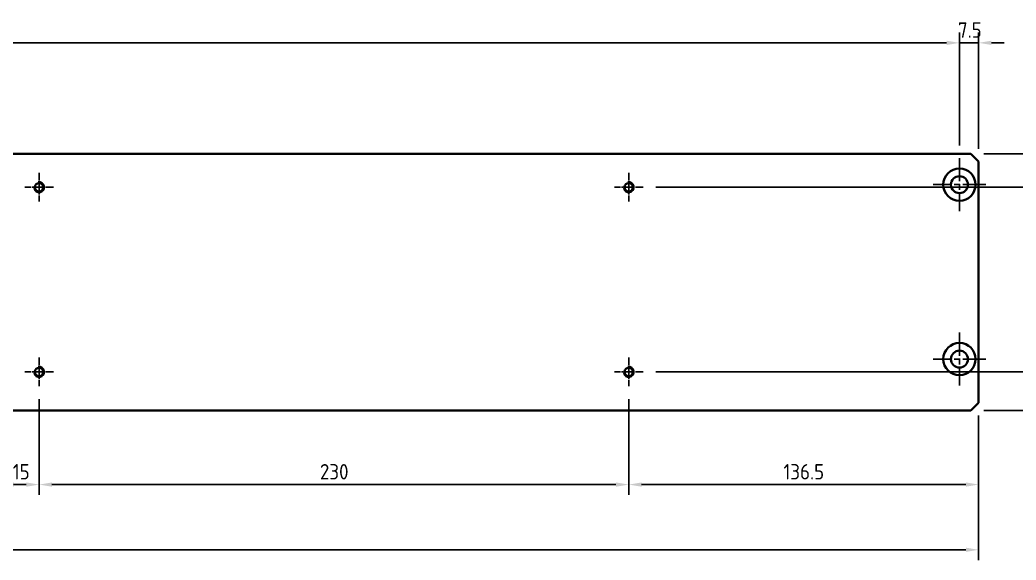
# Model space of a CAD drawing. Header units: millimetres. Extents: x 0 to 1188, y 0 to 840.
# Drawn here: x 598.2 to 986.8, y 305.8 to 516.3 of the extents above; entities that cross this region are included whole.
import ezdxf

# ---------------------------------------------------------------- set-up
doc = ezdxf.new("R2010")
doc.units = ezdxf.units.MM
doc.header["$LTSCALE"] = 2
doc.linetypes.add('CHAIN', pattern=[0.35429999999999995, 0.2362, -0.0295, 0.0591, -0.0295])
for name, color, linetype, lineweight in [('가시적인 것(ISO)', 3, 'Continuous', 40), ('가시적인 좁은 것(ISO)', 3, 'Continuous', 35), ('중심 표식(ISO)', 1, 'Continuous', 25), ('치수(ISO)', 2, 'Continuous', 25)]:
    doc.layers.add(name, color=color, linetype=linetype, lineweight=lineweight)
doc.styles.add('치수 텍스트_PSTEK_POSCO', font='isocp.shx')
doc.dimstyles.new('치수_PSTEK_POSCO', dxfattribs={"dimscale": 2, "dimtxt": 3, "dimasz": 2.5, "dimexe": 2, "dimexo": 2.5, "dimgap": 1, "dimtad": 1, "dimrnd": 1e-08, "dimdsep": 46, "dimtxsty": '치수 텍스트_PSTEK_POSCO', "dimcen": 0.09, "dimdle": 10, "dimclrd": 7, "dimclre": 7, "dimclrt": 2, "dimadec": 1, "dimazin": 2, "dimtfac": 1, "dimtmove": 0, "dimatfit": 3, "dimfxl": 0, "dimtolj": 1, "dimlwd": -1, "dimlwe": -1, "dimarcsym": 0})

# ---------------------------------------------------------------- blocks, each defined once
blk = doc.blocks.new('*D24')
at = {"layer": 'Defpoints', "color": 0}
for p in [(590.7122511553829, 373.5065817112779), (605.712251155383, 373.506581711278), (605.712251155383, 335.1977381459416)]:
    blk.add_point(p, dxfattribs=at)
at = {"layer": '치수(ISO)', "color": 7}
for p, q in [((590.7122511553829, 368.5065817112779), (590.7122511553829, 331.1977381459416)), ((605.712251155383, 368.506581711278), (605.712251155383, 331.1977381459416)), ((595.7122511553829, 335.1977381459416), (600.712251155383, 335.1977381459416))]:
    blk.add_line(p, q, dxfattribs=at)
for points in [[(595.7122511553829, 336.0310714792749), (595.7122511553829, 334.3644048126083), (590.7122511553829, 335.1977381459416)], [(600.712251155383, 336.0310714792749), (600.712251155383, 334.3644048126083), (605.712251155383, 335.1977381459416)]]:
    blk.add_solid(points, dxfattribs=at)
at = {"layer": '치수(ISO)', "color": 2, "insert": (595.3879870866709, 340.1977381459416), "char_height": 6, "attachment_point": 4, "style": '치수 텍스트_PSTEK_POSCO'}
blk.add_mtext('\\A1;15', dxfattribs=at)
blk = doc.blocks.new('*D25')
at = {"layer": 'Defpoints', "color": 0}
for p in [(605.712251155383, 373.506581711278), (835.7122511553828, 373.506581711278), (835.7122511553828, 335.1977381459416)]:
    blk.add_point(p, dxfattribs=at)
at = {"layer": '치수(ISO)', "color": 7}
for p, q in [((605.712251155383, 368.506581711278), (605.712251155383, 331.1977381459416)), ((835.7122511553828, 368.506581711278), (835.7122511553828, 331.1977381459416)), ((610.712251155383, 335.1977381459416), (830.7122511553828, 335.1977381459416))]:
    blk.add_line(p, q, dxfattribs=at)
for points in [[(610.712251155383, 336.0310714792749), (610.712251155383, 334.3644048126083), (605.712251155383, 335.1977381459416)], [(830.7122511553828, 336.0310714792749), (830.7122511553828, 334.3644048126083), (835.7122511553828, 335.1977381459416)]]:
    blk.add_solid(points, dxfattribs=at)
at = {"layer": '치수(ISO)', "color": 2, "insert": (715.2337078482964, 340.1983286971227), "char_height": 6, "attachment_point": 4, "style": '치수 텍스트_PSTEK_POSCO'}
blk.add_mtext('\\A1;230', dxfattribs=at)
blk = doc.blocks.new('*D26')
at = {"layer": 'Defpoints', "color": 0}
for p in [(835.7122511553828, 373.506581711278), (972.2122511553829, 367.1275817112781), (972.2122511553829, 335.1977381459416)]:
    blk.add_point(p, dxfattribs=at)
at = {"layer": '치수(ISO)', "color": 7}
for p, q in [((835.7122511553828, 368.506581711278), (835.7122511553828, 331.1977381459416)), ((972.2122511553829, 362.1275817112781), (972.2122511553829, 331.1977381459416)), ((840.7122511553828, 335.1977381459416), (967.2122511553829, 335.1977381459416))]:
    blk.add_line(p, q, dxfattribs=at)
for points in [[(840.7122511553828, 336.0310714792749), (840.7122511553828, 334.3644048126083), (835.7122511553828, 335.1977381459416)], [(967.2122511553829, 336.0310714792749), (967.2122511553829, 334.3644048126083), (972.2122511553829, 335.1977381459416)]]:
    blk.add_solid(points, dxfattribs=at)
at = {"layer": '치수(ISO)', "color": 2, "insert": (896.0379870866708, 340.1977381459416), "char_height": 6, "attachment_point": 4, "style": '치수 텍스트_PSTEK_POSCO'}
blk.add_mtext('\\A1;136.5', dxfattribs=at)
blk = doc.blocks.new('*D28')
at = {"layer": 'Defpoints', "color": 0}
for p in [(964.7122511553836, 507.4076087804432), (200.7122511553828, 462.427581711278), (964.7122511553836, 462.427581711278)]:
    blk.add_point(p, dxfattribs=at)
at = {"layer": '치수(ISO)', "color": 7}
for p, q in [((200.7122511553828, 467.427581711278), (200.7122511553828, 511.4076087804432)), ((964.7122511553836, 467.427581711278), (964.7122511553836, 511.4076087804432)), ((205.7122511553828, 507.4076087804432), (959.7122511553836, 507.4076087804432))]:
    blk.add_line(p, q, dxfattribs=at)
for points in [[(205.7122511553828, 508.2409421137765), (205.7122511553828, 506.5742754471099), (200.7122511553828, 507.4076087804432)], [(959.7122511553836, 508.2409421137765), (959.7122511553836, 506.5742754471099), (964.7122511553836, 507.4076087804432)]]:
    blk.add_solid(points, dxfattribs=at)
at = {"layer": '치수(ISO)', "color": 2, "insert": (574.5122511553831, 512.4076087804432), "char_height": 6, "attachment_point": 4, "style": '치수 텍스트_PSTEK_POSCO'}
blk.add_mtext('\\A1;764', dxfattribs=at)
blk = doc.blocks.new('*D29')
at = {"layer": 'Defpoints', "color": 0}
for p in [(972.2122511553829, 507.4076087804432), (964.7122511553836, 462.427581711278), (972.2122511553829, 461.1275817112781)]:
    blk.add_point(p, dxfattribs=at)
at = {"layer": '치수(ISO)', "color": 7}
for p, q in [((964.7122511553836, 467.427581711278), (964.7122511553836, 511.4076087804432)), ((972.2122511553829, 466.1275817112781), (972.2122511553829, 511.4076087804432)), ((959.7122511553836, 507.4076087804432), (954.7122511553836, 507.4076087804432)), ((964.7122511553836, 507.4076087804432), (972.2122511553829, 507.4076087804432)), ((977.2122511553829, 507.4076087804432), (982.2122511553829, 507.4076087804432))]:
    blk.add_line(p, q, dxfattribs=at)
for points in [[(959.7122511553836, 508.2409421137765), (959.7122511553836, 506.5742754471099), (964.7122511553836, 507.4076087804432)], [(977.2122511553829, 508.2409421137765), (977.2122511553829, 506.5742754471099), (972.2122511553829, 507.4076087804432)]]:
    blk.add_solid(points, dxfattribs=at)
at = {"layer": '치수(ISO)', "color": 2, "insert": (964.1379870866713, 512.4076087804432), "char_height": 6, "attachment_point": 4, "style": '치수 텍스트_PSTEK_POSCO'}
blk.add_mtext('\\A1;7.5', dxfattribs=at)
blk = doc.blocks.new('*D34')
at = {"layer": 'Defpoints', "color": 0}
for p in [(841.3332511553829, 451.127581711278), (841.3332511553829, 379.127581711278), (1002.079665902076, 379.1275817112779)]:
    blk.add_point(p, dxfattribs=at)
at = {"layer": '치수(ISO)', "color": 7}
for p, q in [((846.3332511553829, 451.127581711278), (1006.079665902076, 451.127581711278)), ((1002.079665902076, 446.127581711278), (1002.079665902076, 384.1275817112779)), ((846.3332511553829, 379.127581711278), (1006.079665902076, 379.1275817112779))]:
    blk.add_line(p, q, dxfattribs=at)
for points in [[(1001.246332568743, 446.127581711278), (1002.91299923541, 446.127581711278), (1002.079665902076, 451.127581711278)], [(1001.246332568743, 384.1275817112779), (1002.91299923541, 384.1275817112779), (1002.079665902076, 379.1275817112779)]]:
    blk.add_solid(points, dxfattribs=at)
at = {"layer": '치수(ISO)', "color": 2, "insert": (997.079075350895, 411.6474045459237), "char_height": 6, "attachment_point": 4, "rotation": 90, "style": '치수 텍스트_PSTEK_POSCO'}
blk.add_mtext('\\A1;72', dxfattribs=at)
blk = doc.blocks.new('*D35')
at = {"layer": 'Defpoints', "color": 0}
for p in [(969.2122511553829, 464.1275817112782), (841.3332511553829, 451.127581711278), (1002.079665902076, 451.127581711278)]:
    blk.add_point(p, dxfattribs=at)
at = {"layer": '치수(ISO)', "color": 7}
for p, q in [((1002.079665902076, 469.1275817112782), (1002.079665902076, 474.1275817112782)), ((974.2122511553829, 464.1275817112782), (1006.079665902076, 464.1275817112782)), ((1002.079665902076, 464.1275817112782), (1002.079665902076, 451.127581711278)), ((846.3332511553829, 451.127581711278), (1006.079665902076, 451.127581711278)), ((1002.079665902076, 446.127581711278), (1002.079665902076, 441.127581711278))]:
    blk.add_line(p, q, dxfattribs=at)
for points in [[(1001.246332568743, 469.1275817112782), (1002.91299923541, 469.1275817112782), (1002.079665902076, 464.1275817112782)], [(1001.246332568743, 446.127581711278), (1002.91299923541, 446.127581711278), (1002.079665902076, 451.127581711278)]]:
    blk.add_solid(points, dxfattribs=at)
at = {"layer": '치수(ISO)', "color": 2, "insert": (997.079665902076, 454.8033176425663), "char_height": 6, "attachment_point": 4, "rotation": 90, "style": '치수 텍스트_PSTEK_POSCO'}
blk.add_mtext('\\A1;13', dxfattribs=at)
blk = doc.blocks.new('*D36')
at = {"layer": 'Defpoints', "color": 0}
for p in [(841.3332511553829, 379.127581711278), (969.2122511553829, 364.1275817112781), (1002.079665902076, 364.1275817112781)]:
    blk.add_point(p, dxfattribs=at)
at = {"layer": '치수(ISO)', "color": 7}
for p, q in [((846.3332511553829, 379.127581711278), (1006.079665902076, 379.1275817112779)), ((1002.079665902076, 374.1275817112779), (1002.079665902076, 369.1275817112781)), ((974.2122511553829, 364.1275817112781), (1006.079665902076, 364.1275817112781))]:
    blk.add_line(p, q, dxfattribs=at)
for points in [[(1001.246332568743, 374.1275817112779), (1002.91299923541, 374.1275817112779), (1002.079665902076, 379.1275817112779)], [(1001.246332568743, 369.1275817112781), (1002.91299923541, 369.1275817112781), (1002.079665902076, 364.1275817112781)]]:
    blk.add_solid(points, dxfattribs=at)
at = {"layer": '치수(ISO)', "color": 2, "insert": (997.079665902076, 368.8033176425661), "char_height": 6, "attachment_point": 4, "rotation": 90, "style": '치수 텍스트_PSTEK_POSCO'}
blk.add_mtext('\\A1;15', dxfattribs=at)
blk = doc.blocks.new('*D39')
at = {"layer": 'Defpoints', "color": 0}
for p in [(193.2122511553828, 367.127581711278), (972.2122511553829, 367.1275817112783), (972.2122511553829, 309.7661038911895)]:
    blk.add_point(p, dxfattribs=at)
at = {"layer": '치수(ISO)', "color": 7}
for p, q in [((193.2122511553828, 362.127581711278), (193.2122511553828, 305.7661038911895)), ((972.2122511553829, 362.1275817112783), (972.2122511553829, 305.7661038911895)), ((198.2122511553828, 309.7661038911895), (967.2122511553829, 309.7661038911895))]:
    blk.add_line(p, q, dxfattribs=at)
for points in [[(198.2122511553828, 310.5994372245228), (198.2122511553828, 308.9327705578561), (193.2122511553828, 309.7661038911895)], [(967.2122511553829, 310.5994372245228), (967.2122511553829, 308.9327705578561), (972.2122511553829, 309.7661038911895)]]:
    blk.add_solid(points, dxfattribs=at)
at = {"layer": '치수(ISO)', "color": 2, "insert": (577.0974707183776, 314.7661038911895), "char_height": 6, "attachment_point": 4, "style": '치수 텍스트_PSTEK_POSCO'}
blk.add_mtext('\\A1;779', dxfattribs=at)

msp = doc.modelspace()

# ---------------------------------------------------------------- linework, layer by layer
at = {"layer": '가시적인 것(ISO)'}
for p, q in [((969.2122511553829, 464.1275817112782), (196.2122511553828, 464.127581711278)), ((969.2122511553829, 464.1275817112782), (972.2122511553829, 461.1275817112783)), ((972.2122511553829, 367.1275817112781), (972.2122511553829, 461.1275817112781)), ((972.2122511553829, 367.1275817112781), (969.2122511553829, 364.1275817112782)), ((196.2122511553828, 364.1275817112779), (969.2122511553829, 364.1275817112782))]:
    msp.add_line(p, q, dxfattribs=at)
for centre, radius in [((964.7122511553836, 452.127581711278), 6.3), ((964.7122511553836, 452.127581711278), 3.3), ((605.7122511553829, 451.127581711278), 1.621), ((835.7122511553828, 451.127581711278), 1.621), ((964.7122511553836, 384.1275817112779), 6.3), ((964.7122511553836, 384.1275817112779), 3.3), ((605.712251155383, 379.127581711278), 1.621), ((835.7122511553828, 379.127581711278), 1.621)]:
    msp.add_circle(centre, radius, dxfattribs=at)
at = {"layer": '가시적인 좁은 것(ISO)'}
for centre, radius, start, end in [((605.7122511553829, 451.1275817112779), 1.999999999999961, 190.0000000000462, 99.99999999999676), ((835.7122511553828, 451.1275817112779), 1.999999999999962, 190.0000000000462, 99.99999999999878), ((605.7122511553829, 379.1275817112779), 1.999999999999958, 190.0000000000442, 99.99999999999676), ((835.7122511553828, 379.1275817112779), 1.999999999999962, 190.0000000000462, 99.99999999999878)]:
    msp.add_arc(centre, radius, start, end, dxfattribs=at)
at = {"layer": '중심 표식(ISO)', "linetype": 'CHAIN', "ltscale": 19.05165100097656}
for p, q in [((964.7122511553836, 462.427581711278), (964.7122511553836, 441.827581711278)), ((975.0122511553836, 452.127581711278), (954.4122511553836, 452.127581711278)), ((964.7122511553836, 394.4275817112779), (964.7122511553836, 373.8275817112779)), ((975.0122511553836, 384.1275817112779), (954.4122511553836, 384.1275817112779))]:
    msp.add_line(p, q, dxfattribs=at)
at = {"layer": '중심 표식(ISO)', "linetype": 'CHAIN', "ltscale": 6.245996952056885}
for p, q in [((605.7122511553829, 456.748581711278), (605.7122511553829, 445.506581711278)), ((835.7122511553828, 456.748581711278), (835.7122511553828, 445.506581711278)), ((611.3332511553829, 451.127581711278), (600.0912511553829, 451.127581711278)), ((841.3332511553829, 451.127581711278), (830.0912511553828, 451.127581711278)), ((605.712251155383, 384.748581711278), (605.712251155383, 373.506581711278)), ((835.7122511553828, 384.748581711278), (835.7122511553828, 373.506581711278)), ((611.333251155383, 379.127581711278), (600.0912511553829, 379.127581711278)), ((841.3332511553829, 379.127581711278), (830.0912511553828, 379.127581711278))]:
    msp.add_line(p, q, dxfattribs=at)

# ---------------------------------------------------------------- dimensions: what is measured, and where the dimension line sits
at = {"layer": '치수(ISO)', "color": 7}
for base, p1, p2, angle, override, picture, middle in [((964.7122511553836, 507.4076087804432), (200.7122511553828, 462.427581711278), (964.7122511553836, 462.427581711278), 180, {"dimdec": 2, "dimtp": 0, "dimtm": -0, "dimtdec": 2, "dimtofl": 0, "dimatfit": 1}, '*D28', (580.2122511553831, 507.4076087804432)), ((972.2122511553829, 507.4076087804432), (964.7122511553836, 462.427581711278), (972.2122511553829, 461.1275817112781), 180, {"dimdec": 2, "dimtp": 0, "dimtm": -0, "dimtdec": 2, "dimtofl": 1, "dimatfit": 1}, '*D29', (968.4622511553832, 507.4076087804432)), ((1002.079665902076, 451.127581711278), (969.2122511553829, 464.1275817112782), (841.3332511553829, 451.127581711278), 90, {"dimdec": 2, "dimtp": 0, "dimtm": -0, "dimtdec": 2, "dimtofl": 1, "dimatfit": 1}, '*D35', (1002.079665902076, 457.6275817112783)), ((1002.079665902076, 379.1275817112779), (841.3332511553829, 451.127581711278), (841.3332511553829, 379.127581711278), 90, {"dimdec": 2, "dimtp": 0, "dimtm": -0, "dimtdec": 2, "dimtofl": 0, "dimatfit": 1}, '*D34', (1002.079665902076, 415.127581711278)), ((1002.079665902076, 364.1275817112781), (841.3332511553829, 379.127581711278), (969.2122511553829, 364.1275817112781), 90, {"dimdec": 2, "dimtp": 0, "dimtm": -0, "dimtdec": 2, "dimtofl": 0, "dimatfit": 1}, '*D36', (1002.079665902076, 371.627581711278)), ((605.712251155383, 335.1977381459416), (590.7122511553829, 373.5065817112779), (605.712251155383, 373.506581711278), 180, {"dimdec": 2, "dimtp": 0, "dimtm": -0, "dimtdec": 2, "dimtofl": 0, "dimatfit": 1}, '*D24', (598.2122511553829, 335.1977381459416)), ((835.7122511553828, 335.1977381459416), (605.712251155383, 373.506581711278), (835.7122511553828, 373.506581711278), 180, {"dimdec": 2, "dimtp": 0, "dimtm": -0, "dimtdec": 2, "dimtofl": 0, "dimatfit": 1}, '*D25', (720.712251155383, 335.1977381459416)), ((972.2122511553829, 335.1977381459416), (835.7122511553828, 373.506581711278), (972.2122511553829, 367.1275817112781), 180, {"dimdec": 2, "dimtp": 0, "dimtm": -0, "dimtdec": 2, "dimtofl": 0, "dimatfit": 1}, '*D26', (903.9622511553828, 335.1977381459416)), ((972.2122511553829, 309.7661038911895), (193.2122511553828, 367.127581711278), (972.2122511553829, 367.1275817112783), 180, {"dimdec": 2, "dimtp": 0, "dimtm": -0, "dimtdec": 2, "dimtofl": 0, "dimatfit": 1}, '*D39', (582.7122511553829, 309.7661038911895))]:
    dim = msp.add_linear_dim(base=base, p1=p1, p2=p2, angle=angle, dimstyle='치수_PSTEK_POSCO', override=override, dxfattribs=at)
    dim.commit()
    dim.dimension.update_dxf_attribs({"geometry": picture, "text_midpoint": middle, "dimtype": 160})

doc.saveas('drawing.dxf')
